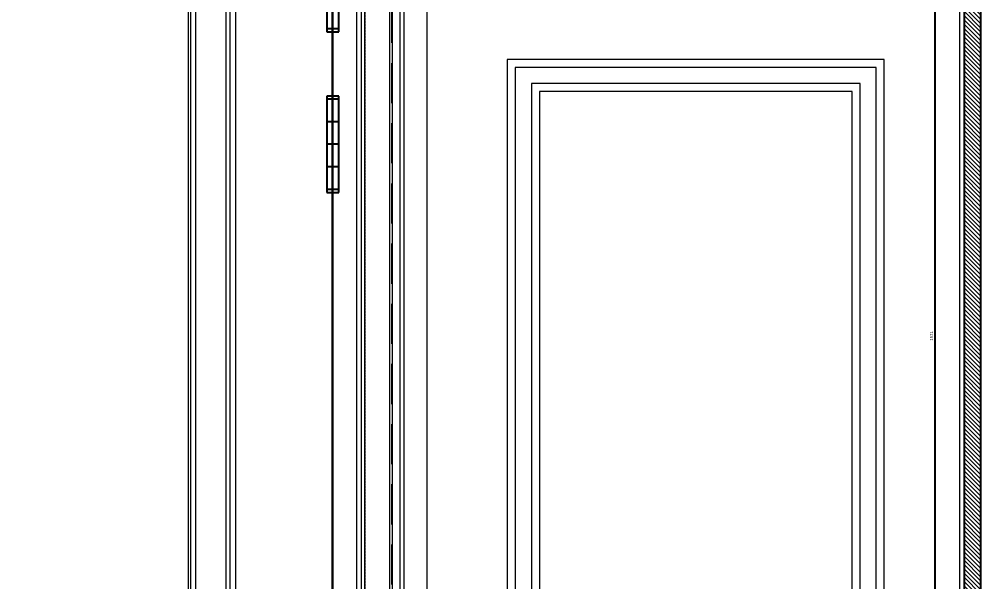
# Model space of a CAD drawing. Header units: inches. Extents: x 193287 to 241687, y 437648 to 550079.
# Drawn here: x 229495 to 230698, y 449995 to 450696 of the extents above; entities that cross this region are included whole.
import ezdxf

# ---------------------------------------------------------------- set-up
doc = ezdxf.new("R2010")
doc.units = ezdxf.units.IN
doc.header["$MEASUREMENT"] = 0
doc.linetypes.add('HIDDEN', pattern=[0.375, 0.25, -0.125])
doc.linetypes.add('HIDDEN2', pattern=[0.1875, 0.125, -0.0625])
for name, color, linetype, lineweight in [('A-Dim-ID', 9, 'Continuous', 20), ('CQ Hardware Accs.', 1, 'Continuous', 0), ('CQ Marble', 6, 'Continuous', 0), ('CQ Mirror-Glass', 4, 'Continuous', 0), ('CQ Wood', 30, 'Continuous', 0), ('CQ wooh hatch', 8, 'HIDDEN', 18)]:
    doc.layers.add(name, color=color, linetype=linetype, lineweight=lineweight)
for name, color, linetype in [('A-DIMESNION-1', 7, 'Continuous'), ('CQ SPOT DETAIL DIMENSION', 9, 'Continuous'), ('CQ spot detail elevation', 1, 'Continuous'), ('CQ Wood Section', 1, 'Continuous'), ('DETAIL', 1, 'Continuous')]:
    doc.layers.add(name, color=color, linetype=linetype)
doc.styles.add('ST9', font='romans.shx', dxfattribs={"width": 0.8})
doc.styles.get("Standard").update_dxf_attribs({"font": 'arial.ttf'})
doc.dimstyles.new('CQ 2.5', dxfattribs={"dimscale": 0.025, "dimtxt": 150, "dimasz": 100, "dimexe": 100, "dimexo": 0, "dimgap": 80, "dimtad": 1, "dimdec": 0, "dimzin": 0, "dimdsep": 46, "dimtxsty": 'Standard', "dimblk": 'DOT', "dimcen": 100, "dimclrd": 250, "dimclre": 250, "dimclrt": 3, "dimadec": 0, "dimazin": 0, "dimtfac": 1, "dimtdec": 0, "dimtofl": 0, "dimtmove": 0, "dimatfit": 3, "dimfxl": 1, "dimtolj": 1, "dimtzin": 0, "dimlwd": -1, "dimarcsym": 0})
doc.dimstyles.new('DIM-20', dxfattribs={"dimscale": 1000, "dimtxt": 0.044, "dimasz": 0.035, "dimexe": 0.022, "dimexo": 0.022, "dimgap": 0.022, "dimtad": 1, "dimdec": 0, "dimzin": 0, "dimdsep": 46, "dimtxsty": 'ST9', "dimblk1": 'ARCHTICK', "dimblk2": 'ARCHTICK', "dimsah": 1, "dimcen": 0.088, "dimdle": 0.04, "dimclrd": 256, "dimclre": 256, "dimclrt": 3, "dimadec": 0, "dimazin": 0, "dimtfac": 1, "dimtdec": 0, "dimtix": 1, "dimtofl": 0, "dimtmove": 1, "dimatfit": 3, "dimldrblk": 'CLOSED', "dimfxl": 1, "dimtolj": 1, "dimtzin": 0, "dimarcsym": 0})

# ---------------------------------------------------------------- blocks, each defined once
blk = doc.blocks.new('Hinge')
at = {"layer": 'DETAIL'}
for p, q in [((-7.5, 0), (-7.5, 120)), ((-7.5, 120), (7.5, 120)), ((-7.5, 116), (7.5, 116)), ((7.5, 120), (7.5, 0)), ((-7.5, 88), (7.5, 88)), ((-7.5, 60), (7.5, 60)), ((-7.5, 32), (7.5, 32)), ((7.5, 4), (-7.5, 4)), ((7.5, 0), (-7.5, 0))]:
    blk.add_line(p, q, dxfattribs=at)
blk = doc.blocks.new('wd-05 gf-07')
at = {"layer": 'CQ Wood', "color": 8, "ltscale": 5}
for p, q in [((230551.1, 471239.7, 0), (230551.1, 473698.5, 0)), ((230536.6, 471239.7, 0), (230536.6, 473683.9, 0)), ((230546.1, 471239.7, 0), (230546.1, 473693.4, 0)), ((230533.1, 471239.7, 0), (230533.1, 473680.4, 0)), ((230502.1, 471239.7, 0), (230502.1, 473649.4, 0)), ((230492.1, 471239.7, 0), (230492.1, 473639.4, 0)), ((230498.1, 471239.7, 0), (230498.1, 473645.4, 0)), ((230461.1, 473608.4, 0), (230461.1, 471004.4, 0)), ((230334.1, 473482.6, 0), (230334.1, 471236.4, 0)), ((230341.1, 473489.6, 0), (230341.1, 471229.4, 0)), ((230329, 473477.6, 0), (230329, 471241.5, 0)), ((230285.1, 473433.6, 0), (230285.1, 471285.4, 0)), ((230291.1, 473439.6, 0), (230291.1, 471279.4, 0)), ((230282.1, 473430.6, 0), (230282.1, 471288.4, 0))]:
    blk.add_line(p, q, dxfattribs=at)
at = {"layer": 'CQ Wood', "color": 8, "linetype": 'HIDDEN2', "ltscale": 10}
blk.add_line((230502.1, 473659.5, 0), (230502.1, 470999.4, 0), dxfattribs=at)
at = {"layer": 'CQ Wood', "color": 31, "ltscale": 5}
blk.add_line((230462.1, 473609.4, 0), (230462.1, 470999.4, 0), dxfattribs=at)
at = {"layer": 'CQ Wood', "color": 31, "ltscale": 5, "elevation": 0}
blk.add_lwpolyline([(230579.5, 471239.7), (230579.5, 473726.8), (230052.1, 473726.8)], dxfattribs=at)
at = {"layer": 'CQ Hardware Accs.', "color": 8, "extrusion": (0, 0, -1), "zscale": -1}
for p in [(-230462.1, 473343.8, 0), (-230462.1, 473143.8, 0)]:
    blk.add_blockref('Hinge', p, dxfattribs=at)
blk = doc.blocks.new('svanity section gf-15')
at = {"layer": 'CQ wooh hatch', "linetype": 'ByBlock'}
h = blk.add_hatch(dxfattribs=at)
h.set_pattern_fill('ANSI31', color=256, scale=30, angle=-90)
h.set_pattern_definition([(315, (-142331.378, 4566.8266), (2.65165043, 2.65165043), [])])
h.paths.add_polyline_path([(233658.1, 449384.1), (233638.1, 449384.1), (233638.1, 450955), (233658.1, 450955)])
at = {"layer": 'CQ Mirror-Glass', "extrusion": (-4.88522e-08, 5.98593e-09, 1), "elevation": 0}
blk.add_lwpolyline([(233632.1, 450925.3), (233632.1, 450935, -0.03724), (233632.1, 450935), (233635.1, 450955), (233638.1, 450955), (233638.1, 450925.3), (233638.1, 449384.1), (233635.1, 449384.1), (233632.1, 449404.1, -0.03724), (233632.1, 449404.2)], format="xyb", close=True, dxfattribs=at)
at = {"layer": 'CQ Wood Section', "elevation": 0}
blk.add_lwpolyline([(233658.1, 449384.1), (233638.1, 449384.1), (233638.1, 450955), (233658.1, 450955)], close=True, dxfattribs=at)
blk = doc.blocks.new('_Dot')
at = {"color": 0, "linetype": 'ByBlock', "lineweight": -2}
blk.add_line((-0.5, 0), (-1, 0), dxfattribs=at)
at = {"color": 0, "linetype": 'ByBlock', "const_width": 0.5}
blk.add_lwpolyline([(-0.25, 0, 1), (0.25, 0, 1)], format="xyb", close=True, dxfattribs=at)
blk = doc.blocks.new('*D4516')
at = {"layer": 'A-DIMESNION-1', "color": 250, "lineweight": -2, "ltscale": 0.05, "transparency": 16777216}
for p, q in [((230662.9, 431086.4), (230633.1, 431086.4)), ((230669.9, 429515.6), (230633.1, 429515.6))]:
    blk.add_line(p, q, dxfattribs=at)
at = {"layer": 'A-DIMESNION-1', "color": 250, "ltscale": 0.05, "transparency": 16777216}
blk.add_line((230635.6, 431083.9), (230635.6, 429518.1), dxfattribs=at)
at = {"layer": 'Defpoints', "color": 0, "linetype": 'Continuous', "ltscale": 0.05, "transparency": 16777216}
for p in [(230662.9, 431086.4, 0), (230635.6, 429515.6), (230669.9, 429515.6, 0)]:
    blk.add_point(p, dxfattribs=at)
at = {"layer": 'A-DIMESNION-1', "color": 250, "linetype": 'Continuous', "ltscale": 0.05, "transparency": 16777216, "xscale": 2.5, "yscale": 2.5, "zscale": 2.5}
for p, rotation in [((230635.6, 431086.4), 90), ((230635.6, 429515.6), 270)]:
    blk.add_blockref('_Dot', p, dxfattribs=dict(at, rotation=rotation))
at = {"layer": 'A-DIMESNION-1', "color": 3, "linetype": 'Continuous', "ltscale": 0.05, "transparency": 16777216, "insert": (230631.6, 430301), "char_height": 3.75, "attachment_point": 5, "rotation": 90}
blk.add_mtext('\\A1;1571', dxfattribs=at)
blk = doc.blocks.new('_ARCHTICK')
at = {"color": 0, "linetype": 'ByBlock', "const_width": 0.15}
blk.add_lwpolyline([(-0.5, -0.5), (0.5, 0.5)], dxfattribs=at)
blk = doc.blocks.new('*D949')
at = {"layer": 'A-Dim-ID', "lineweight": -2, "transparency": 16777216}
for p, q in [((231592.8, 450872.1), (231592.8, 448295.6)), ((229557.2, 450832.1), (231614.8, 450832.1)), ((229557.2, 448335.6), (231614.8, 448335.6))]:
    blk.add_line(p, q, dxfattribs=at)
at = {"layer": 'Defpoints', "color": 0, "transparency": 16777216}
for p in [(229535.2, 450832.1, 0), (229535.2, 448335.6, 0), (231592.8, 448335.6)]:
    blk.add_point(p, dxfattribs=at)
at = {"layer": 'A-Dim-ID', "lineweight": -2, "transparency": 16777216, "xscale": 20, "yscale": 20, "zscale": 20}
for p, rotation in [((231592.8, 450832.1), 90), ((231592.8, 448335.6), 270)]:
    blk.add_blockref('_ARCHTICK', p, dxfattribs=dict(at, rotation=rotation))
at = {"layer": 'A-Dim-ID', "color": 3, "transparency": 16777216, "insert": (231550.8, 449583.8), "char_height": 40, "attachment_point": 5, "rotation": 90, "style": 'ST9'}
blk.add_mtext('\\A1;2496', dxfattribs=at)
blk = doc.blocks.new('_CLOSED')
at = {"color": 0, "linetype": 'ByBlock'}
for p, q in [((-1, 0.167), (0, 0)), ((-1, 0.167), (-1, -0.167)), ((0, 0), (-1, -0.167)), ((0, 0), (-1, 0))]:
    blk.add_line(p, q, dxfattribs=at)
blk = doc.blocks.new('DIMBLOWUP')
at = {"layer": 'A-DIMESNION-1', "color": 64, "linetype": 'Continuous', "ltscale": 0.05}
dim = blk.add_linear_dim(base=(230635.6, 429515.6), p1=(230662.9, 431086.4, 0), p2=(230669.9, 429515.6, 0), angle=90, dimstyle='CQ 2.5', dxfattribs=at)
dim.commit()
dim.dimension.update_dxf_attribs({"geometry": '*D4516', "text_midpoint": (230631.6, 430301)})

msp = doc.modelspace()

# ---------------------------------------------------------------- linework, layer by layer
at = {"layer": 'CQ Marble', "extrusion": (-4.88522e-08, 5.98593e-09, 1), "elevation": -0.009}
for points in [[(230572.864, 450645.645), (230103.271, 450645.645), (230103.271, 449335.595), (230572.864, 449335.595)], [(230532.864, 450605.645), (230143.271, 450605.645), (230143.271, 449375.595), (230532.864, 449375.595)]]:
    msp.add_lwpolyline(points, close=True, dxfattribs=at)
at = {"layer": 'CQ Marble', "color": 8, "extrusion": (-4.88522e-08, 5.98593e-09, 1), "elevation": -0.009}
for points in [[(230562.864, 450635.645), (230113.271, 450635.645), (230113.271, 449345.595), (230562.864, 449345.595)], [(230542.864, 450615.645), (230133.271, 450615.645), (230133.271, 449365.595), (230542.864, 449365.595)]]:
    msp.add_lwpolyline(points, close=True, dxfattribs=at)
at = {"layer": 'CQ spot detail elevation', "color": 3, "linetype": 'HIDDEN', "ltscale": 200}
msp.add_lwpolyline([(229959.79, 451605.352), (230955.027, 451605.352), (230955.027, 448266.158), (229959.79, 448266.158)], close=True, dxfattribs=at)

# ---------------------------------------------------------------- block references
at = {"layer": 'CQ Marble'}
msp.add_blockref('svanity section gf-15', (-2965.262, 131.466, -0.001), dxfattribs=at)
at = {"layer": 'CQ SPOT DETAIL DIMENSION', "color": 8}
msp.add_blockref('DIMBLOWUP', (0, 20000), dxfattribs=at)
at = {"layer": 'CQ Wood'}
msp.add_blockref('wd-05 gf-07', (-576.222, -22663.813, -0.001), dxfattribs=at)

# ---------------------------------------------------------------- dimensions: what is measured, and where the dimension line sits
at = {"layer": 'A-Dim-ID'}
dim = msp.add_linear_dim(base=(231592.793, 448335.616), p1=(229535.18, 450832.055, 0), p2=(229535.18, 448335.616, -0.001), angle=90, dimstyle='DIM-20', override={"dimtxt": 0.04, "dimasz": 0.02}, dxfattribs=at)
dim.commit()
dim.dimension.update_dxf_attribs({"geometry": '*D949', "text_midpoint": (231550.793, 449583.836)})

doc.saveas('drawing.dxf')
